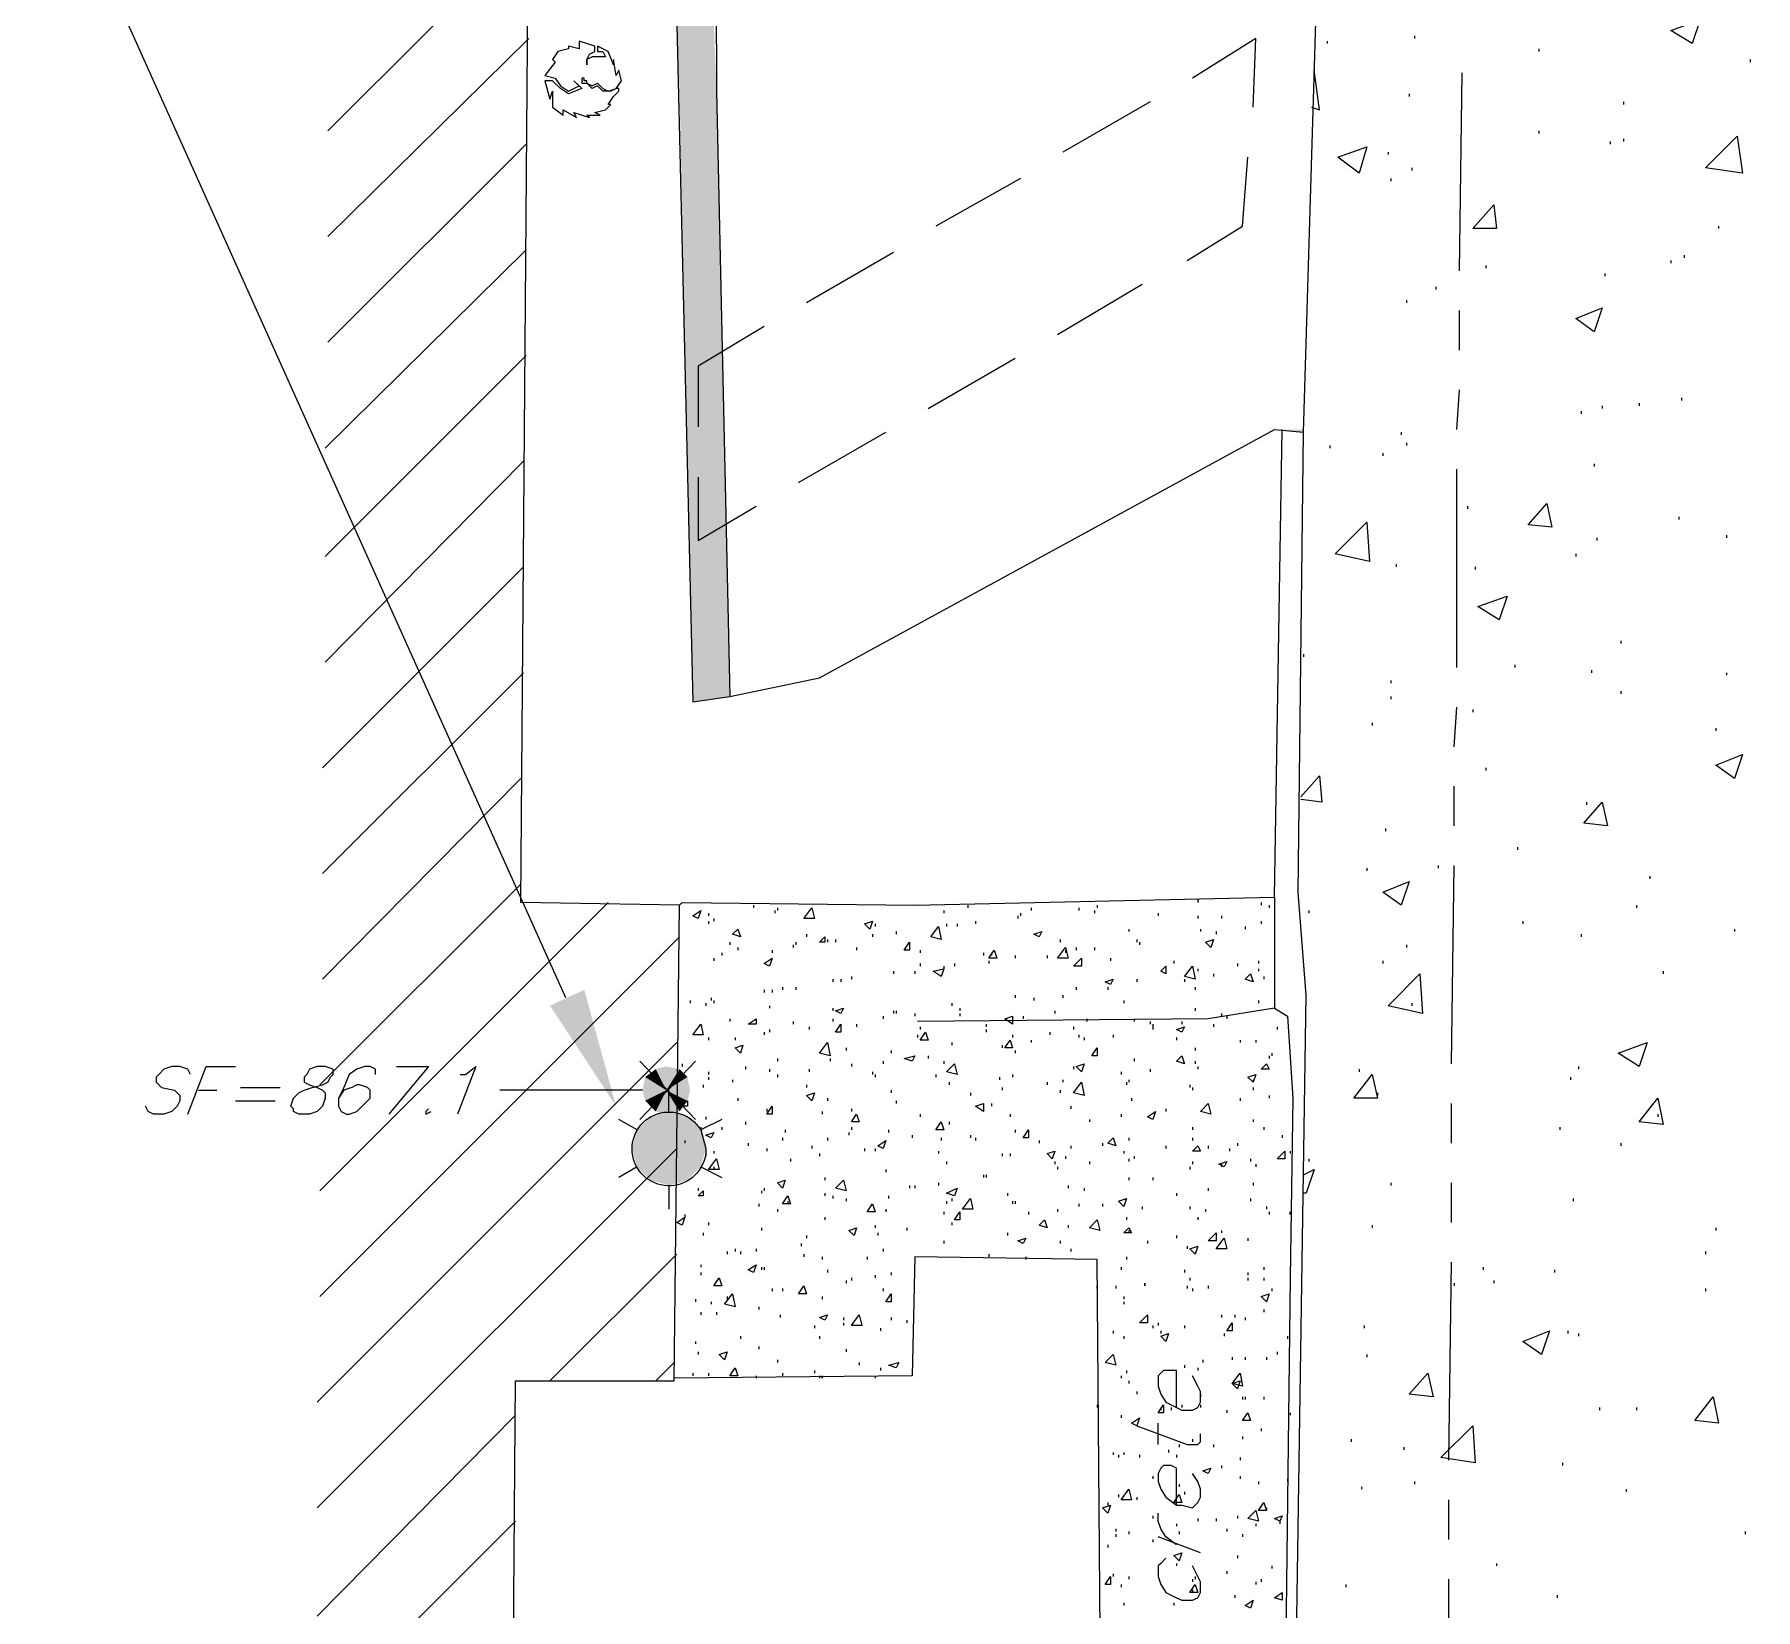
# Model space of a CAD drawing. Header units: inches. Extents: x 10 to 486, y 7 to 426.
# Drawn here: x 316.68 to 360.08, y 105.32 to 145.05 of the extents above; entities that cross this region are included whole.
import ezdxf

# ---------------------------------------------------------------- set-up
doc = ezdxf.new("R2010")
doc.units = ezdxf.units.IN
doc.header["$LTSCALE"] = 3
doc.header["$MEASUREMENT"] = 0
doc.layers.add('PDF_Geometry', color=7, linetype='Continuous', true_color=0x999999)
doc.layers.add('PDF_Solid Fills', color=7, linetype='Continuous')

msp = doc.modelspace()

# ---------------------------------------------------------------- linework, layer by layer
at = {"layer": 'PDF_Geometry', "color": 7, "lineweight": 25}
for points in [[(152.277, 43.883), (328.277, 42.017), (328.81, 111.083), (332.81, 111.083), (332.943, 123.083), (328.943, 123.15), (329.677, 217.217), (241.543, 217.95), (241.277, 191.95), (259.41, 191.683), (259.343, 170.617), (289.41, 170.55), (289.277, 158.55), (169.01, 159.55)], [(347.41, 143.217), (347.477, 144.95), (345.877, 143.95)], [(344.81, 143.35), (342.61, 142.083)], [(345.743, 139.35), (347.143, 140.217), (347.277, 141.95)], [(341.543, 141.417), (339.41, 140.217)], [(338.343, 139.55), (336.143, 138.283)], [(342.477, 137.483), (344.61, 138.75)], [(335.077, 137.683), (333.41, 136.683), (333.41, 135.15)], [(339.21, 135.617), (341.41, 136.883)], [(335.943, 133.75), (338.143, 135.017)], [(333.41, 133.883), (333.41, 132.283), (334.877, 133.15)], [(331.943, 117.683), (333.343, 119.15)], [(331.943, 119.15), (333.343, 117.683)]]:
    msp.add_lwpolyline(points, dxfattribs=at)
at = {"layer": 'PDF_Geometry', "color": 9, "lineweight": 13, "true_color": 0xbbbbbb}
for points in [[(334.81, 199.417), (335.01, 205.35), (334.277, 205.017), (333.477, 188.15), (332.943, 162.35), (332.877, 145.283), (333.277, 128.217), (334.21, 128.35)], [(324.077, 142.617), (329.143, 147.683)], [(324.077, 139.95), (329.143, 144.95)], [(324.077, 137.283), (329.077, 142.283)], [(324.01, 134.617), (329.077, 139.617)], [(324.01, 131.883), (329.077, 136.95)], [(324.01, 129.217), (329.01, 134.283)], [(323.943, 126.55), (329.01, 131.617)], [(323.943, 123.883), (329.01, 128.95)], [(323.943, 121.217), (328.943, 126.283)], [(323.877, 118.55), (328.943, 123.617)], [(323.877, 115.883), (331.143, 123.15)], [(323.877, 113.217), (332.943, 122.283)], [(323.81, 110.55), (332.877, 119.617)], [(323.81, 107.883), (332.877, 116.95)], [(329.677, 111.083), (332.877, 114.283)], [(332.343, 111.083), (332.81, 111.55)], [(323.81, 105.15), (328.81, 110.217)], [(323.743, 102.483), (328.81, 107.55)]]:
    msp.add_lwpolyline(points, dxfattribs=at)
at = {"layer": 'PDF_Geometry', "lineweight": 13}
for points in [[(348.477, 102.883), (348.743, 120.817), (348.543, 123.417), (348.677, 135.017), (349.01, 146.217), (349.21, 170.083), (349.143, 185.617), (348.943, 186.617), (348.943, 187.617), (349.21, 188.617), (349.677, 189.55), (350.343, 190.283), (351.077, 190.883), (351.877, 191.283), (352.743, 191.483), (353.677, 191.483), (361.277, 193.083), (369.143, 196.083), (370.477, 196.617), (371.81, 197.817), (377.743, 200.75)], [(334.81, 199.417), (334.41, 182.15), (333.81, 162.55), (333.877, 143.617), (334.21, 128.35), (336.477, 128.817), (347.943, 135.083), (348.677, 135.017), (349.01, 146.217), (349.21, 170.083), (349.143, 185.617)], [(351.477, 145.017), (351.477, 144.95)], [(349.277, 144.883), (349.277, 144.817)], [(354.61, 144.683), (354.61, 144.617)], [(348.877, 143.217), (349.077, 143.15), (348.943, 144.15), (348.943, 144.083)], [(359.943, 144.417), (359.943, 144.35)], [(351.343, 143.55), (351.343, 143.483)], [(356.743, 143.35), (356.743, 143.283)], [(354.61, 142.617), (354.61, 142.55)], [(356.743, 142.417), (356.743, 142.35)], [(350.81, 142.083), (350.81, 142.017)], [(356.41, 142.35), (356.41, 142.283)], [(351.41, 141.683), (351.41, 141.617)], [(350.877, 141.417), (350.877, 141.35)], [(359.143, 140.217), (359.143, 140.15)], [(352.61, 139.55), (352.61, 139.483)], [(357.943, 139.35), (357.943, 139.283)], [(358.277, 139.483), (358.277, 139.417)], [(353.277, 139.217), (353.277, 139.15)], [(356.277, 139.017), (356.277, 138.95)], [(352.01, 138.683), (352.01, 138.617)], [(351.277, 138.35), (351.277, 138.283)], [(358.21, 135.883), (358.21, 135.817)], [(355.677, 135.55), (355.677, 135.483)], [(356.21, 135.683), (356.21, 135.617)], [(357.143, 135.75), (357.143, 135.683)], [(351.143, 135.017), (351.143, 134.95)], [(349.343, 134.683), (349.343, 134.617)], [(351.277, 134.75), (351.277, 134.683)], [(350.677, 134.483), (350.677, 134.417)], [(356.01, 134.217), (356.01, 134.15)], [(352.81, 133.15), (352.81, 133.083)], [(358.143, 132.883), (358.143, 132.817)], [(359.343, 132.417), (359.343, 132.35)], [(355.543, 131.95), (355.543, 131.883)], [(356.077, 132.35), (356.077, 132.283)], [(351.01, 131.683), (351.01, 131.617)], [(353.01, 131.617), (353.01, 131.55)], [(348.677, 129.417), (348.677, 129.35)], [(356.677, 129.75), (356.677, 129.683)], [(354.01, 129.15), (354.01, 129.083)], [(355.943, 129.017), (355.943, 128.95)], [(359.343, 128.95), (359.343, 128.883)], [(350.877, 128.75), (350.877, 128.683)], [(356.677, 128.483), (356.677, 128.417)], [(350.877, 128.35), (350.877, 128.283)], [(350.41, 127.683), (350.41, 127.617)], [(352.943, 128.017), (352.943, 127.95)], [(359.077, 127.55), (359.077, 127.483)], [(348.61, 125.817), (349.077, 126.35), (349.143, 125.683), (348.61, 125.75)], [(353.277, 126.55), (353.277, 126.483)], [(355.81, 125.683), (355.81, 125.617)], [(350.743, 125.017), (350.743, 124.95)], [(354.077, 124.55), (354.077, 124.483)], [(350.277, 124.017), (350.277, 123.95)], [(352.077, 124.083), (352.077, 124.017)], [(357.41, 123.817), (357.41, 123.75)], [(332.943, 123.083), (333.01, 123.15), (338.877, 123.083), (347.943, 123.283), (347.943, 120.483), (348.277, 120.283), (348.41, 118.217), (348.343, 113.683), (348.21, 102.483), (348.41, 102.483)], [(333.677, 122.883), (333.677, 122.817)], [(334.81, 123.083), (334.81, 123.017)], [(335.343, 122.95), (335.343, 122.883)], [(335.41, 123.017), (335.41, 122.95)], [(339.61, 122.95), (339.61, 122.883)], [(340.21, 123.083), (340.21, 123.017)], [(341.543, 122.883), (341.543, 122.817)], [(341.81, 123.017), (341.81, 122.95)], [(343.01, 123.017), (343.01, 122.95)], [(343.41, 122.95), (343.41, 122.883)], [(343.477, 123.083), (343.477, 123.017)], [(345.01, 122.883), (345.01, 122.817)], [(346.01, 123.217), (346.01, 123.15)], [(347.61, 123.15), (347.61, 123.083)], [(347.81, 123.083), (347.81, 123.017)], [(348.81, 122.95), (348.81, 122.883)], [(357.077, 123.083), (357.077, 123.017)], [(333.677, 122.683), (333.677, 122.617)], [(333.81, 122.75), (333.81, 122.683)], [(337.877, 122.617), (337.877, 122.55)], [(338.41, 122.417), (338.41, 122.35)], [(339.677, 122.617), (339.677, 122.55)], [(339.943, 122.617), (339.943, 122.55)], [(340.41, 122.683), (340.41, 122.617)], [(341.477, 122.817), (341.477, 122.75)], [(344.277, 122.483), (344.277, 122.417)], [(346.01, 122.817), (346.01, 122.75)], [(346.077, 122.483), (346.077, 122.417)], [(346.477, 122.417), (346.477, 122.35)], [(346.61, 122.817), (346.61, 122.75)], [(347.21, 122.55), (347.21, 122.483)], [(347.61, 122.683), (347.61, 122.617)], [(354.21, 122.683), (354.21, 122.617)], [(359.543, 122.483), (359.543, 122.417)], [(334.21, 122.15), (334.21, 122.083)], [(334.41, 122.017), (334.41, 121.95)], [(335.81, 122.083), (335.81, 122.017)], [(335.877, 122.15), (335.877, 122.083)], [(336.143, 122.35), (336.143, 122.283)], [(336.677, 122.217), (336.677, 122.15)], [(336.877, 122.217), (336.877, 122.15)], [(337.41, 122.017), (337.41, 121.95)], [(337.81, 122.35), (337.81, 122.283)], [(342.543, 122.217), (342.543, 122.15)], [(342.943, 122.017), (342.943, 121.95)], [(343.41, 122.017), (343.41, 121.95)], [(344.477, 122.217), (344.477, 122.15)], [(344.543, 122.15), (344.543, 122.083)], [(351.277, 122.083), (351.277, 122.017)], [(355.677, 122.35), (355.677, 122.283)], [(333.81, 121.75), (333.81, 121.683)], [(334.01, 121.883), (334.01, 121.817)], [(335.277, 121.95), (335.277, 121.883)], [(339.01, 121.95), (339.01, 121.883)], [(339.01, 121.617), (339.01, 121.55)], [(339.61, 121.55), (339.61, 121.483)], [(339.877, 121.617), (339.877, 121.55)], [(340.61, 121.883), (340.61, 121.817)], [(340.743, 121.683), (340.743, 121.617)], [(340.81, 121.883), (340.81, 121.817)], [(341.41, 121.817), (341.41, 121.75)], [(342.21, 121.817), (342.21, 121.75)], [(342.677, 121.95), (342.677, 121.883)], [(343.81, 121.75), (343.81, 121.683)], [(345.41, 121.683), (345.41, 121.617)], [(347.01, 121.617), (347.01, 121.55)], [(347.543, 121.683), (347.543, 121.617)], [(350.677, 121.683), (350.677, 121.617)], [(336.81, 121.217), (336.81, 121.15)], [(337.01, 121.217), (337.01, 121.15)], [(337.277, 121.283), (337.277, 121.217)], [(338.343, 121.417), (338.343, 121.35)], [(338.877, 121.417), (338.877, 121.35)], [(344.477, 121.217), (344.477, 121.15)], [(345.677, 121.217), (345.677, 121.15)], [(346.01, 121.483), (346.01, 121.417)], [(346.41, 121.35), (346.41, 121.283)], [(347.543, 121.483), (347.543, 121.417)], [(347.677, 121.283), (347.677, 121.217)], [(357.743, 121.417), (357.743, 121.35)], [(333.21, 120.683), (333.21, 120.617)], [(333.743, 120.75), (333.743, 120.683)], [(333.81, 120.683), (333.81, 120.617)], [(335.077, 120.95), (335.077, 120.883)], [(335.277, 120.95), (335.277, 120.883)], [(335.543, 121.017), (335.543, 120.95)], [(335.877, 121.017), (335.877, 120.95)], [(341.41, 120.817), (341.41, 120.75)], [(341.877, 120.75), (341.877, 120.683)], [(342.61, 120.817), (342.61, 120.75)], [(342.943, 121.017), (342.943, 120.95)], [(343.743, 121.017), (343.743, 120.95)], [(344.143, 120.683), (344.143, 120.617)], [(345.943, 121.017), (345.943, 120.95)], [(347.543, 120.683), (347.543, 120.617)], [(333.61, 120.617), (333.61, 120.55)], [(335.21, 120.55), (335.21, 120.483)], [(336.81, 120.483), (336.81, 120.417)], [(338.077, 120.283), (338.077, 120.217)], [(338.343, 120.417), (338.343, 120.35)], [(338.41, 120.417), (338.41, 120.35)], [(338.877, 120.35), (338.877, 120.283)], [(347.943, 120.483), (346.277, 120.217), (338.943, 120.15)], [(339.81, 120.617), (339.81, 120.55)], [(340.01, 120.483), (340.01, 120.417)], [(340.01, 120.35), (340.01, 120.283)], [(341.61, 120.283), (341.61, 120.217)], [(342.41, 120.417), (342.41, 120.35)], [(345.943, 120.483), (345.943, 120.417)], [(346.61, 120.35), (346.61, 120.283)], [(346.743, 120.283), (346.743, 120.217)], [(351.41, 120.617), (351.41, 120.55)], [(334.21, 120.217), (334.21, 120.15)], [(335.077, 119.883), (335.077, 119.817)], [(335.21, 119.95), (335.21, 119.883)], [(335.81, 120.15), (335.81, 120.083)], [(336.21, 120.017), (336.21, 119.95)], [(336.81, 120.217), (336.81, 120.15)], [(337.41, 120.083), (337.41, 120.017)], [(338.943, 119.817), (338.943, 119.75)], [(339.01, 120.017), (339.01, 119.95)], [(340.677, 120.083), (340.677, 120.017)], [(340.677, 119.95), (340.677, 119.883)], [(341.343, 119.817), (341.343, 119.75)], [(342.277, 119.883), (342.277, 119.817)], [(342.877, 120.017), (342.877, 119.95)], [(343.01, 119.817), (343.01, 119.75)], [(343.21, 120.217), (343.21, 120.15)], [(343.877, 119.817), (343.877, 119.75)], [(344.41, 120.217), (344.41, 120.15)], [(344.81, 120.15), (344.81, 120.083)], [(344.877, 120.083), (344.877, 120.017), (344.877, 119.95)], [(345.61, 120.15), (345.61, 120.083)], [(346.41, 120.083), (346.41, 120.017)], [(348.01, 120.017), (348.01, 119.95)], [(333.677, 119.75), (333.677, 119.683)], [(334.343, 119.75), (334.343, 119.683)], [(337.143, 119.483), (337.143, 119.417)], [(338.277, 119.417), (338.277, 119.35)], [(339.81, 119.617), (339.81, 119.55)], [(341.077, 119.55), (341.077, 119.483)], [(341.41, 119.417), (341.41, 119.35)], [(341.81, 119.683), (341.81, 119.617)], [(343.143, 119.75), (343.143, 119.683)], [(345.477, 119.75), (345.477, 119.683)], [(345.943, 119.483), (345.943, 119.417)], [(347.077, 119.683), (347.077, 119.617)], [(347.477, 119.683), (347.477, 119.617)], [(333.01, 119.083), (333.01, 119.017)], [(334.61, 119.017), (334.61, 118.95)], [(335.21, 118.95), (335.21, 118.883)], [(335.41, 119.217), (335.41, 119.15)], [(336.21, 118.95), (336.21, 118.883)], [(336.743, 119.217), (336.743, 119.15)], [(337.277, 119.083), (337.277, 119.017)], [(338.077, 119.15), (338.077, 119.083)], [(339.21, 119.283), (339.21, 119.217)], [(339.61, 119.15), (339.61, 119.083)], [(342.877, 119.017), (342.877, 118.95)], [(344.41, 119.217), (344.41, 119.15)], [(344.81, 118.95), (344.81, 118.883)], [(345.943, 119.15), (345.943, 119.083)], [(346.01, 119.017), (346.01, 118.95)], [(347.81, 119.283), (347.81, 119.217)], [(347.877, 119.35), (347.877, 119.283)], [(350.077, 118.95), (350.077, 118.883)], [(355.61, 119.017), (355.61, 118.95)], [(333.543, 118.55), (333.543, 118.483)], [(333.677, 118.883), (333.677, 118.817)], [(333.677, 118.75), (333.677, 118.683)], [(334.277, 118.683), (334.277, 118.617)], [(335.41, 118.817), (335.41, 118.75)], [(336.143, 118.55), (336.143, 118.483)], [(337.81, 118.883), (337.81, 118.817)], [(337.877, 118.817), (337.877, 118.75)], [(339.41, 118.817), (339.41, 118.75)], [(339.743, 118.617), (339.743, 118.55)], [(341.01, 118.75), (341.01, 118.683)], [(341.077, 118.483), (341.077, 118.417)], [(341.343, 118.817), (341.343, 118.75)], [(342.21, 118.617), (342.21, 118.55)], [(342.61, 118.683), (342.61, 118.617)], [(344.077, 118.883), (344.077, 118.817)], [(344.21, 118.617), (344.21, 118.55)], [(344.277, 118.683), (344.277, 118.617)], [(345.81, 118.55), (345.81, 118.483)], [(345.877, 118.483), (345.877, 118.417)], [(347.41, 118.683), (347.41, 118.617)], [(347.41, 118.483), (347.41, 118.417)], [(355.41, 118.75), (355.41, 118.683)], [(334.41, 118.217), (334.41, 118.15)], [(336.677, 118.217), (336.677, 118.15)], [(338.277, 118.417), (338.277, 118.35)], [(338.41, 118.15), (338.41, 118.083)], [(340.277, 118.35), (340.277, 118.283)], [(340.81, 118.083), (340.81, 118.017)], [(342.543, 118.417), (342.543, 118.35)], [(344.343, 118.217), (344.343, 118.15)], [(347.077, 118.217), (347.077, 118.15)], [(347.81, 118.283), (347.81, 118.217)], [(350.543, 118.35), (350.543, 118.283)], [(333.61, 117.75), (333.61, 117.683)], [(334.61, 117.617), (334.61, 117.55)], [(335.143, 117.95), (335.143, 117.883)], [(336.543, 117.883), (336.543, 117.817)], [(337.277, 117.95), (337.277, 117.883)], [(339.01, 117.817), (339.01, 117.75)], [(339.743, 117.617), (339.743, 117.55)], [(341.277, 117.817), (341.277, 117.75)], [(342.81, 118.017), (342.81, 117.95)], [(343.277, 117.683), (343.277, 117.617)], [(344.077, 117.817), (344.077, 117.75)], [(345.21, 117.95), (345.21, 117.883)], [(347.41, 117.683), (347.41, 117.617)], [(357.61, 117.817), (357.61, 117.75)], [(333.477, 117.483), (333.477, 117.417)], [(334.01, 117.483), (334.01, 117.417)], [(335.543, 117.217), (335.543, 117.15)], [(335.61, 117.417), (335.61, 117.35)], [(336.677, 117.217), (336.677, 117.15)], [(337.21, 117.35), (337.21, 117.283)], [(337.277, 117.483), (337.277, 117.417)], [(338.21, 117.417), (338.21, 117.35)], [(338.81, 117.283), (338.81, 117.217)], [(339.543, 117.217), (339.543, 117.15)], [(340.277, 117.283), (340.277, 117.217)], [(340.41, 117.217), (340.41, 117.15)], [(341.41, 117.417), (341.41, 117.35)], [(344.277, 117.217), (344.277, 117.15)], [(345.877, 117.483), (345.877, 117.417)], [(345.877, 117.217), (345.877, 117.15)], [(347.677, 117.483), (347.677, 117.417)], [(348.143, 117.283), (348.143, 117.217)], [(355.143, 117.483), (355.143, 117.417)], [(333.077, 117.15), (333.077, 117.083)], [(333.61, 116.817), (333.61, 116.75)], [(333.81, 116.883), (333.81, 116.817)], [(334.677, 117.083), (334.677, 117.017)], [(335.143, 116.95), (335.143, 116.883)], [(336.277, 117.017), (336.277, 116.95)], [(336.477, 116.817), (336.477, 116.75)], [(337.61, 116.95), (337.61, 116.883)], [(337.877, 116.95), (337.877, 116.883)], [(339.477, 116.883), (339.477, 116.817)], [(341.077, 116.817), (341.077, 116.75)], [(341.277, 116.817), (341.277, 116.75)], [(342.01, 117.15), (342.01, 117.083)], [(342.677, 116.75), (342.677, 116.683)], [(342.81, 117.017), (342.81, 116.95)], [(343.61, 117.083), (343.61, 117.017)], [(344.143, 116.883), (344.143, 116.817)], [(344.41, 116.75), (344.41, 116.683)], [(345.21, 117.017), (345.21, 116.95)], [(346.277, 117.017), (346.277, 116.95)], [(346.81, 116.95), (346.81, 116.883)], [(347.01, 117.083), (347.01, 117.017)], [(348.343, 116.883), (348.343, 116.817)], [(356.677, 117.083), (356.677, 117.017)], [(333.81, 116.483), (333.81, 116.417)], [(335.743, 116.683), (335.743, 116.617)], [(338.143, 116.417), (338.143, 116.35)], [(339.677, 116.617), (339.677, 116.55)], [(342.41, 116.617), (342.41, 116.55)], [(342.477, 116.483), (342.477, 116.417)], [(343.277, 116.617), (343.277, 116.55)], [(344.277, 116.683), (344.277, 116.617)], [(345.81, 116.483), (345.81, 116.417)], [(345.877, 116.617), (345.877, 116.55)], [(346.61, 116.55), (346.61, 116.483)], [(347.343, 116.683), (347.343, 116.617)], [(347.477, 116.55), (347.477, 116.483)], [(348.677, 116.283), (348.943, 116.417), (348.743, 115.817), (348.677, 115.817)], [(348.81, 116.683), (348.81, 116.617)], [(333.41, 115.95), (333.41, 115.883)], [(335.01, 115.883), (335.01, 115.817)], [(335.077, 115.95), (335.077, 115.883)], [(336.61, 116.217), (336.61, 116.15)], [(338.743, 116.017), (338.743, 115.95)], [(338.877, 116.017), (338.877, 115.95)], [(339.477, 116.083), (339.477, 116.017)], [(340.61, 116.283), (340.61, 116.217)], [(340.677, 116.283), (340.677, 116.217)], [(342.743, 116.017), (342.743, 115.95)], [(343.143, 115.95), (343.143, 115.883)], [(344.277, 116.217), (344.277, 116.15)], [(344.877, 116.217), (344.877, 116.15)], [(346.277, 115.95), (346.277, 115.883)], [(347.41, 116.083), (347.41, 116.017)], [(350.877, 116.083), (350.877, 116.017)], [(333.543, 115.817), (333.543, 115.75)], [(334.943, 115.55), (334.943, 115.483)], [(335.677, 115.617), (335.677, 115.55)], [(336.61, 115.817), (336.61, 115.75)], [(336.81, 115.75), (336.81, 115.683)], [(337.143, 115.683), (337.143, 115.617)], [(338.21, 115.75), (338.21, 115.683)], [(339.677, 115.617), (339.677, 115.55)], [(339.81, 115.683), (339.81, 115.617)], [(341.21, 115.817), (341.21, 115.75)], [(341.343, 115.617), (341.343, 115.55)], [(341.41, 115.617), (341.41, 115.55)], [(343.01, 115.55), (343.01, 115.483)], [(343.61, 115.55), (343.61, 115.483)], [(344.61, 115.483), (344.61, 115.417)], [(345.477, 115.817), (345.477, 115.75)], [(345.81, 115.483), (345.81, 115.417)], [(347.343, 115.683), (347.343, 115.617)], [(347.743, 115.483), (347.743, 115.417)], [(355.477, 115.683), (355.477, 115.617)], [(333.077, 115.283), (333.077, 115.217)], [(333.677, 115.083), (333.677, 115.017)], [(335.41, 115.417), (335.41, 115.35)], [(336.61, 115.217), (336.61, 115.15)], [(337.877, 115.017), (337.877, 114.95)], [(338.143, 115.417), (338.143, 115.35)], [(339.61, 115.35), (339.61, 115.283)], [(339.81, 115.083), (339.81, 115.017)], [(341.743, 115.35), (341.743, 115.283)], [(342.477, 115.417), (342.477, 115.35)], [(342.743, 115.017), (342.743, 114.95)], [(344.21, 115.217), (344.21, 115.15)], [(346.01, 115.217), (346.01, 115.15)], [(346.21, 115.417), (346.21, 115.35)], [(347.81, 115.35), (347.81, 115.283)], [(350.41, 115.017), (350.41, 114.95)], [(333.543, 114.817), (333.543, 114.75)], [(335.01, 114.95), (335.01, 114.883)], [(336.143, 114.75), (336.143, 114.683)], [(337.943, 114.817), (337.943, 114.75)], [(338.677, 114.95), (338.677, 114.883)], [(339.61, 114.617), (339.61, 114.55)], [(341.21, 114.817), (341.21, 114.75)], [(342.543, 114.617), (342.543, 114.55)], [(344.277, 114.883), (344.277, 114.817)], [(344.743, 114.617), (344.743, 114.55)], [(345.477, 114.75), (345.477, 114.683)], [(346.61, 114.883), (346.61, 114.817)], [(347.277, 114.683), (347.277, 114.617)], [(359.077, 114.95), (359.077, 114.883)], [(348.077, 95.817), (343.61, 97.417), (343.477, 114.15), (338.877, 114.217), (338.81, 111.217), (332.81, 111.15)], [(334.143, 114.35), (334.143, 114.283)], [(334.343, 114.417), (334.343, 114.35)], [(334.477, 114.35), (334.477, 114.283)], [(334.877, 114.417), (334.877, 114.35)], [(336.01, 114.55), (336.01, 114.483)], [(336.077, 114.283), (336.077, 114.217)], [(336.543, 114.217), (336.543, 114.15)], [(337.677, 114.217), (337.677, 114.15)], [(338.077, 114.417), (338.077, 114.35)], [(340.743, 114.283), (340.743, 114.217)], [(341.677, 114.217), (341.677, 114.15)], [(342.81, 114.417), (342.81, 114.35)], [(344.21, 114.217), (344.21, 114.15)], [(345.743, 114.483), (345.743, 114.417)], [(358.81, 114.35), (358.81, 114.283)], [(333.477, 114.017), (333.477, 113.95)], [(333.477, 113.817), (333.477, 113.75)], [(335.01, 113.95), (335.01, 113.883)], [(335.077, 113.95), (335.077, 113.883)], [(336.677, 113.883), (336.677, 113.817)], [(337.877, 113.75), (337.877, 113.683)], [(338.277, 113.817), (338.277, 113.75)], [(344.077, 113.95), (344.077, 113.883)], [(345.677, 113.883), (345.677, 113.817)], [(347.277, 113.817), (347.277, 113.75)], [(347.677, 113.95), (347.677, 113.883)], [(353.21, 113.95), (353.21, 113.883)], [(355.01, 113.883), (355.01, 113.817)], [(335.277, 113.417), (335.277, 113.35)], [(335.543, 113.417), (335.543, 113.35)], [(337.143, 113.617), (337.143, 113.55)], [(337.277, 113.683), (337.277, 113.617)], [(338.077, 113.417), (338.077, 113.35)], [(343.943, 113.483), (343.943, 113.417)], [(345.743, 113.483), (345.743, 113.417)], [(345.81, 113.683), (345.81, 113.617)], [(345.877, 113.417), (345.877, 113.35)], [(346.277, 113.483), (346.277, 113.417)], [(347.277, 113.683), (347.277, 113.617)], [(347.677, 113.683), (347.677, 113.617)], [(347.877, 113.417), (347.877, 113.35)], [(352.477, 113.55), (352.477, 113.483)], [(353.477, 113.617), (353.477, 113.55)], [(358.81, 113.417), (358.81, 113.35)], [(333.343, 113.15), (333.343, 113.083)], [(333.743, 113.083), (333.743, 113.017)], [(334.143, 113.217), (334.143, 113.15)], [(334.943, 112.95), (334.943, 112.883)], [(336.543, 113.217), (336.543, 113.15)], [(344.143, 113.217), (344.143, 113.15)], [(344.143, 113.083), (344.143, 113.017)], [(347.677, 112.883), (347.677, 112.817)], [(333.477, 112.817), (333.477, 112.75)], [(333.877, 112.817), (333.877, 112.75)], [(335.477, 112.75), (335.477, 112.683)], [(336.343, 112.483), (336.343, 112.417)], [(337.077, 112.683), (337.077, 112.617)], [(337.077, 112.55), (337.077, 112.483)], [(338.01, 112.417), (338.01, 112.35)], [(338.277, 112.683), (338.277, 112.617)], [(338.677, 112.617), (338.677, 112.55)], [(344.877, 112.483), (344.877, 112.417)], [(345.01, 112.55), (345.01, 112.483)], [(345.677, 112.483), (345.677, 112.417)], [(346.61, 112.75), (346.61, 112.683)], [(346.943, 112.75), (346.943, 112.683)], [(347.21, 112.683), (347.21, 112.617)], [(350.21, 112.483), (350.21, 112.417)], [(333.343, 112.083), (333.343, 112.017)], [(334.477, 112.217), (334.477, 112.15)], [(336.477, 112.217), (336.477, 112.15)], [(343.877, 112.35), (343.877, 112.283)], [(344.143, 112.217), (344.143, 112.15)], [(345.077, 112.35), (345.077, 112.283)], [(346.677, 112.283), (346.677, 112.217)], [(348.277, 112.217), (348.277, 112.15)], [(355.343, 112.35), (355.343, 112.283)], [(355.61, 112.283), (355.61, 112.217)], [(333.41, 111.817), (333.41, 111.75)], [(334.943, 111.95), (334.943, 111.883)], [(335.41, 111.617), (335.41, 111.55)], [(337.143, 111.883), (337.143, 111.817)], [(337.477, 111.55), (337.477, 111.483)], [(346.143, 111.617), (346.143, 111.55)], [(346.877, 111.683), (346.877, 111.617)], [(347.21, 111.683), (347.21, 111.617)], [(347.743, 111.683), (347.743, 111.617)], [(348.01, 111.817), (348.01, 111.75)], [(350.277, 111.75), (350.277, 111.683)], [(333.277, 111.283), (333.277, 111.217)], [(333.677, 111.283), (333.677, 111.217)], [(334.877, 111.217), (334.877, 111.15)], [(335.543, 111.283), (335.543, 111.217)], [(336.343, 111.35), (336.343, 111.283)], [(336.477, 111.217), (336.477, 111.15)], [(337.877, 111.217), (337.877, 111.15)], [(338.01, 111.417), (338.01, 111.35)], [(344.077, 111.217), (344.077, 111.15)], [(344.21, 111.35), (344.21, 111.283)], [(345.677, 111.483), (345.677, 111.417)], [(346.01, 111.417), (346.01, 111.35)], [(344.277, 111.083), (344.277, 111.017)], [(344.477, 110.817), (344.477, 110.75)], [(346.077, 110.75), (346.077, 110.683)], [(347.143, 110.683), (347.143, 110.617)], [(347.21, 110.683), (347.21, 110.617)], [(347.677, 110.683), (347.677, 110.617)], [(343.477, 110.483), (343.477, 110.417)], [(345.077, 110.417), (345.077, 110.35)], [(345.343, 110.417), (345.343, 110.35)], [(345.61, 110.483), (345.61, 110.417)], [(346.077, 110.483), (346.077, 110.417)], [(346.743, 110.35), (346.743, 110.283)], [(348.343, 110.283), (348.343, 110.217)], [(356.143, 110.417), (356.143, 110.35)], [(357.077, 110.417), (357.077, 110.35)], [(344.077, 110.217), (344.077, 110.15)], [(347.61, 109.883), (347.61, 109.817)], [(352.343, 109.95), (352.343, 109.883)], [(345.543, 109.483), (345.543, 109.417)], [(345.877, 109.617), (345.877, 109.55)], [(346.41, 109.483), (346.41, 109.417)], [(347.143, 109.683), (347.143, 109.617)], [(349.877, 109.617), (349.877, 109.55)], [(351.21, 109.417), (351.21, 109.35)], [(343.877, 109.283), (343.877, 109.217)], [(344.01, 109.217), (344.01, 109.15)], [(344.143, 109.283), (344.143, 109.217)], [(344.543, 109.217), (344.543, 109.15)], [(345.277, 109.35), (345.277, 109.283)], [(345.477, 109.217), (345.477, 109.15)], [(346.61, 108.95), (346.61, 108.883)], [(347.077, 109.15), (347.077, 109.083)], [(355.21, 109.017), (355.21, 108.95)], [(344.877, 108.683), (344.877, 108.617)], [(347.077, 108.683), (347.077, 108.617)], [(347.543, 108.55), (347.543, 108.483)], [(348.277, 108.617), (348.277, 108.55)], [(351.477, 108.55), (351.477, 108.483)], [(344.01, 108.217), (344.01, 108.15)], [(344.477, 108.15), (344.477, 108.083)], [(345.543, 108.483), (345.543, 108.417)], [(345.677, 108.283), (345.677, 108.217)], [(350.143, 108.417), (350.143, 108.35)], [(356.81, 108.35), (356.81, 108.283)], [(343.743, 108.017), (343.743, 107.95)], [(344.877, 107.683), (344.877, 107.617)], [(347.01, 107.683), (347.01, 107.617)], [(347.743, 107.883), (347.743, 107.817)], [(343.943, 107.35), (343.943, 107.283)], [(343.943, 107.217), (343.943, 107.15)], [(344.277, 107.283), (344.277, 107.217)], [(345.477, 107.483), (345.477, 107.417)], [(345.543, 107.283), (345.543, 107.217)], [(346.01, 107.617), (346.01, 107.55)], [(346.477, 107.617), (346.477, 107.55)], [(346.743, 107.35), (346.743, 107.283)], [(347.143, 107.217), (347.143, 107.15)], [(347.477, 107.483), (347.477, 107.417)], [(348.077, 107.55), (348.077, 107.483)], [(359.81, 107.283), (359.81, 107.217)], [(343.743, 106.95), (343.743, 106.883)], [(344.877, 107.083), (344.877, 107.017)], [(345.477, 106.483), (345.477, 106.417)], [(347.01, 106.683), (347.01, 106.617)], [(347.877, 106.417), (347.877, 106.35)], [(353.543, 106.483), (353.543, 106.417)], [(343.877, 106.217), (343.877, 106.15)], [(344.077, 105.95), (344.077, 105.883)], [(344.277, 106.15), (344.277, 106.083)], [(345.877, 106.083), (345.877, 106.017)], [(345.943, 106.15), (345.943, 106.083)], [(346.743, 106.283), (346.743, 106.217)], [(347.477, 106.017), (347.477, 105.95)], [(347.61, 106.083), (347.61, 106.017)], [(349.743, 105.95), (349.743, 105.883)], [(344.143, 105.483), (344.143, 105.417)], [(345.41, 105.483), (345.41, 105.417)], [(345.877, 105.817), (345.877, 105.75)], [(346.943, 105.683), (346.943, 105.617)], [(355.077, 105.683), (355.077, 105.617)]]:
    msp.add_lwpolyline(points, dxfattribs=at)
at = {"layer": 'PDF_Geometry', "color": 7, "lineweight": 13}
for points in [[(330.077, 120.75), (318.543, 146.417), (316.743, 146.417)], [(332.677, 117.883), (332.677, 118.417)], [(331.877, 117.417), (331.41, 117.683)], [(331.877, 116.483), (331.41, 116.217)], [(333.477, 116.483), (334.01, 116.217)], [(332.677, 116.017), (332.677, 115.417)]]:
    msp.add_lwpolyline(points, dxfattribs=at)
at = {"layer": 'PDF_Geometry', "lineweight": 13}
for points in [[(358.677, 145.417), (358.477, 144.817), (357.943, 145.15)], [(330.943, 143.017), (330.81, 143.083), (331.077, 143.15), (331.143, 143.217), (331.21, 143.283), (331.143, 143.283), (331.277, 143.483), (331.41, 143.617), (331.41, 143.683), (331.343, 143.683), (331.21, 143.617), (331.01, 143.617), (330.877, 143.75), (330.743, 143.683), (330.61, 143.817), (330.743, 143.75), (330.877, 143.817), (331.01, 143.683), (331.143, 143.617), (331.343, 143.683), (331.477, 143.883), (331.41, 144.15), (331.343, 144.017), (331.277, 144.417), (331.277, 144.283), (331.143, 144.617), (330.877, 144.75), (330.877, 144.617), (331.01, 144.617), (331.077, 144.483), (330.743, 144.483), (330.61, 144.417), (330.61, 144.283), (330.61, 144.417), (330.677, 144.55), (330.81, 144.617), (330.81, 144.75), (330.41, 144.883), (330.41, 144.683), (330.143, 144.75), (330.143, 144.683), (329.877, 144.617), (329.743, 144.417), (329.81, 144.35), (329.543, 144.017), (329.81, 143.95), (329.943, 143.75), (330.143, 143.617), (330.41, 143.75), (330.277, 143.883), (330.477, 143.683), (330.143, 143.55), (329.943, 143.683), (329.743, 143.883), (329.543, 143.883), (329.677, 143.417), (329.743, 143.617), (329.743, 143.217), (330.01, 143.017), (330.01, 143.15), (330.343, 142.95), (330.277, 143.083), (330.677, 142.95), (330.61, 143.017)], [(330.61, 143.883), (330.543, 143.883), (330.543, 143.95), (330.477, 143.95), (330.477, 143.817), (330.61, 143.817)], [(359.743, 141.55), (358.81, 141.683), (359.61, 142.483)], [(350.277, 142.217), (350.077, 141.55), (349.543, 141.95)], [(353.477, 140.75), (353.543, 140.15), (352.943, 140.15)], [(356.21, 138.15), (356.01, 137.55), (355.543, 137.883)], [(354.81, 133.217), (354.943, 132.617), (354.343, 132.683)], [(350.343, 131.75), (349.477, 131.95), (350.277, 132.75)], [(353.81, 130.883), (353.61, 130.283), (353.077, 130.617)], [(359.743, 126.883), (359.543, 126.283), (359.077, 126.617)], [(356.21, 125.683), (356.343, 125.083), (355.743, 125.15)], [(351.343, 123.683), (351.143, 123.083), (350.677, 123.417)], [(333.477, 122.95), (333.41, 122.75), (333.277, 122.817)], [(336.343, 122.75), (336.077, 122.75), (336.277, 123.017)], [(334.41, 122.483), (334.477, 122.283), (334.277, 122.35)], [(337.81, 122.683), (337.743, 122.483), (337.61, 122.617)], [(339.543, 122.217), (339.277, 122.283), (339.477, 122.55)], [(342.077, 122.417), (342.01, 122.283), (341.877, 122.35)], [(336.61, 122.283), (336.61, 122.15), (336.477, 122.15)], [(338.743, 122.15), (338.743, 121.95), (338.61, 121.95)], [(342.743, 121.75), (342.477, 121.75), (342.677, 122.017)], [(346.41, 122.217), (346.343, 122.017), (346.21, 122.15)], [(335.277, 121.75), (335.21, 121.55), (335.077, 121.617)], [(340.877, 121.95), (340.943, 121.75), (340.743, 121.75)], [(343.077, 121.75), (343.077, 121.55), (342.877, 121.55)], [(345.21, 121.55), (345.21, 121.35), (345.077, 121.417)], [(345.943, 121.217), (345.677, 121.283), (345.877, 121.55)], [(339.61, 121.483), (339.543, 121.283), (339.343, 121.417)], [(343.877, 121.217), (343.81, 121.083), (343.677, 121.15)], [(347.343, 121.35), (347.41, 121.15), (347.21, 121.217)], [(351.677, 120.35), (350.81, 120.55), (351.61, 121.35)], [(337.077, 120.483), (337.01, 120.35), (336.877, 120.417)], [(341.343, 120.283), (341.343, 120.083), (341.143, 120.217)], [(333.543, 119.817), (333.277, 119.817), (333.477, 120.083)], [(334.877, 120.217), (334.877, 120.083), (334.677, 120.083)], [(337.01, 120.083), (337.01, 119.883), (336.877, 119.883)], [(339.143, 119.883), (339.21, 119.683), (339.01, 119.683)], [(345.677, 120.017), (345.61, 119.883), (345.477, 119.95)], [(334.543, 119.55), (334.477, 119.35), (334.343, 119.483)], [(336.743, 119.283), (336.477, 119.35), (336.677, 119.617)], [(341.277, 119.683), (341.343, 119.483), (341.143, 119.483)], [(343.477, 119.483), (343.477, 119.283), (343.343, 119.283)], [(357.343, 119.617), (357.143, 119.017), (356.61, 119.35)], [(338.877, 119.283), (338.81, 119.15), (338.61, 119.217)], [(339.943, 118.817), (339.677, 118.883), (339.877, 119.083)], [(343.143, 119.083), (343.077, 118.883), (342.943, 119.017)], [(345.61, 119.283), (345.677, 119.083), (345.477, 119.15)], [(347.743, 119.083), (347.81, 118.95), (347.61, 118.95)], [(343.143, 118.283), (342.877, 118.35), (343.077, 118.617)], [(347.477, 118.817), (347.41, 118.617), (347.277, 118.75)], [(350.41, 118.817), (350.543, 118.217), (349.943, 118.217)], [(333.143, 118.15), (333.143, 118.017), (332.943, 118.017)], [(336.343, 118.35), (336.277, 118.15), (336.143, 118.283)], [(340.61, 118.083), (340.61, 117.883), (340.41, 118.017)], [(346.343, 117.817), (346.077, 117.883), (346.277, 118.083)], [(357.61, 118.217), (357.743, 117.55), (357.143, 117.617)], [(335.277, 118.017), (335.277, 117.817), (335.143, 117.817)], [(337.41, 117.817), (337.477, 117.617), (337.277, 117.617)], [(339.543, 117.617), (339.61, 117.417), (339.41, 117.417)], [(344.943, 117.883), (344.877, 117.683), (344.743, 117.75)], [(333.81, 117.35), (333.743, 117.217), (333.61, 117.283)], [(341.743, 117.417), (341.743, 117.217), (341.61, 117.217)], [(343.877, 117.217), (343.943, 117.017), (343.743, 117.083)], [(338.143, 117.15), (338.077, 116.95), (337.943, 117.017)], [(342.41, 116.883), (342.343, 116.683), (342.21, 116.817)], [(346.01, 117.017), (346.077, 116.883), (345.877, 116.883)], [(348.21, 116.883), (348.21, 116.683), (348.01, 116.683)], [(333.943, 116.417), (333.677, 116.417), (333.877, 116.683)], [(346.743, 116.617), (346.677, 116.483), (346.543, 116.55)], [(333.543, 115.883), (333.543, 115.75), (333.41, 115.75)], [(335.61, 116.15), (335.543, 115.95), (335.41, 116.083)], [(337.143, 115.883), (336.877, 115.95), (337.077, 116.15)], [(339.943, 115.95), (339.877, 115.75), (339.677, 115.817)], [(335.677, 115.75), (335.743, 115.55), (335.543, 115.55)], [(337.81, 115.55), (337.877, 115.35), (337.677, 115.35)], [(340.343, 115.417), (340.077, 115.417), (340.277, 115.683)], [(344.21, 115.683), (344.143, 115.483), (344.01, 115.617)], [(333.077, 115.217), (333.01, 115.017), (332.877, 115.083)], [(340.01, 115.35), (340.01, 115.15), (339.877, 115.15)], [(342.143, 115.15), (342.21, 114.95), (342.01, 115.017)], [(343.543, 114.883), (343.277, 114.95), (343.477, 115.15)], [(348.343, 115.283), (348.343, 115.35)], [(337.41, 114.95), (337.343, 114.75), (337.21, 114.883)], [(341.677, 114.683), (341.61, 114.55), (341.477, 114.617)], [(344.277, 114.95), (344.343, 114.817), (344.143, 114.817)], [(346.477, 114.817), (346.477, 114.617), (346.277, 114.617)], [(346.743, 114.417), (346.477, 114.417), (346.677, 114.683)], [(346.01, 114.483), (345.943, 114.283), (345.81, 114.417)], [(334.877, 114.017), (334.81, 113.817), (334.677, 113.883)], [(333.943, 113.683), (334.01, 113.483), (333.81, 113.483)], [(334.343, 112.95), (334.077, 113.017), (334.277, 113.283)], [(336.077, 113.483), (336.143, 113.283), (335.943, 113.283)], [(338.277, 113.283), (338.277, 113.083), (338.143, 113.083)], [(343.477, 113.483), (343.477, 113.417)], [(344.677, 113.483), (344.677, 113.55)], [(347.81, 113.283), (347.743, 113.083), (347.61, 113.217)], [(336.677, 112.75), (336.61, 112.617), (336.477, 112.683)], [(337.543, 112.483), (337.277, 112.483), (337.477, 112.75)], [(344.743, 112.75), (344.743, 112.55), (344.543, 112.55)], [(346.877, 112.55), (346.877, 112.35), (346.743, 112.35)], [(345.277, 112.283), (345.21, 112.083), (345.077, 112.217)], [(354.877, 112.35), (354.677, 111.75), (354.21, 112.083)], [(334.143, 111.817), (334.077, 111.617), (333.943, 111.75)], [(338.477, 111.55), (338.41, 111.417), (338.21, 111.483)], [(343.943, 111.483), (343.677, 111.55), (343.877, 111.75)], [(334.343, 111.417), (334.41, 111.217), (334.21, 111.217)], [(336.543, 111.15), (336.543, 111.217)], [(347.143, 110.95), (346.877, 111.017), (347.077, 111.283)], [(351.81, 111.283), (351.943, 110.683), (351.343, 110.75)], [(347.077, 111.083), (347.01, 110.883), (346.877, 111.017)], [(359.01, 110.683), (359.143, 110.017), (358.543, 110.083)], [(345.143, 110.483), (345.143, 110.283), (345.01, 110.283)], [(347.277, 110.283), (347.343, 110.083), (347.143, 110.083)], [(344.543, 110.15), (344.477, 109.95), (344.343, 110.017)], [(353.01, 109.017), (352.143, 109.15), (352.943, 109.95)], [(346.343, 108.883), (346.277, 108.75), (346.143, 108.817)], [(344.343, 108.083), (344.077, 108.083), (344.277, 108.35)], [(345.543, 108.217), (345.61, 108.017), (345.41, 108.017)], [(343.81, 107.95), (343.743, 107.75), (343.61, 107.883)], [(347.543, 107.55), (347.277, 107.617), (347.477, 107.817)], [(347.677, 108.017), (347.743, 107.817), (347.543, 107.817)], [(348.143, 107.683), (348.077, 107.55), (347.943, 107.617)], [(345.61, 106.75), (345.543, 106.55), (345.41, 106.683)], [(343.81, 106.15), (343.81, 105.95), (343.677, 105.95)], [(345.943, 105.95), (346.01, 105.75), (345.81, 105.75)], [(347.41, 105.55), (347.343, 105.35), (347.21, 105.417)], [(348.143, 105.75), (348.143, 105.55), (347.943, 105.617)]]:
    msp.add_lwpolyline(points, close=True, dxfattribs=at)
at = {"layer": 'PDF_Geometry', "color": 7, "lineweight": 20}
for points in [[(352.61, 139.083), (352.677, 144.083)], [(352.61, 137.083), (352.61, 138.083)], [(352.543, 135.083), (352.61, 136.083)], [(352.543, 129.083), (352.543, 134.083)], [(352.477, 127.083), (352.543, 128.083)], [(352.477, 125.083), (352.477, 126.083)], [(352.41, 119.083), (352.477, 124.083)], [(352.41, 117.083), (352.41, 118.083)], [(352.41, 115.083), (352.41, 116.083)], [(352.343, 109.083), (352.41, 114.083)], [(352.343, 107.083), (352.343, 108.083)], [(352.343, 105.083), (352.343, 106.083)]]:
    msp.add_lwpolyline(points, dxfattribs=at)
at = {"layer": 'PDF_Geometry', "color": 8, "lineweight": 13, "true_color": 0x767676}
for points in [[(347.943, 123.283), (348.143, 135.083)], [(345.477, 110.417), (345.477, 111.35), (345.143, 111.35), (345.077, 111.283), (345.01, 111.217), (345.01, 110.95), (345.077, 110.75), (345.21, 110.55), (345.477, 110.417), (345.61, 110.35), (345.877, 110.35), (346.01, 110.417), (346.077, 110.55), (346.077, 110.817), (346.01, 110.95), (345.877, 111.217)], [(344.477, 109.95), (345.743, 109.483), (346.01, 109.483), (346.077, 109.55), (346.077, 109.75)], [(345.01, 109.483), (345.01, 110.017)], [(345.477, 107.95), (345.477, 108.883), (345.343, 108.95), (345.143, 108.95), (345.077, 108.883), (345.01, 108.75), (345.01, 108.55), (345.077, 108.35), (345.21, 108.15), (345.477, 107.95), (345.61, 107.95), (345.877, 107.883), (346.01, 108.017), (346.077, 108.15), (346.077, 108.35), (346.01, 108.55), (345.877, 108.75)], [(345.477, 106.95), (345.21, 107.15), (345.077, 107.35), (345.01, 107.55), (345.01, 107.75)], [(346.077, 106.75), (345.01, 107.15)], [(345.21, 106.617), (345.077, 106.483), (345.01, 106.417), (345.01, 106.15), (345.077, 105.95), (345.21, 105.75), (345.477, 105.617), (345.61, 105.55), (345.877, 105.55), (346.01, 105.617), (346.077, 105.75), (346.077, 106.017), (346.01, 106.15), (345.877, 106.417)]]:
    msp.add_lwpolyline(points, dxfattribs=at)
at = {"layer": 'PDF_Geometry', "color": 7, "lineweight": 9}
for points in [[(320.61, 118.817), (320.543, 118.95), (320.343, 119.017), (320.143, 119.017), (319.943, 118.95), (319.81, 118.817), (319.743, 118.75), (319.743, 118.617), (319.81, 118.55), (319.877, 118.483), (320.21, 118.417), (320.277, 118.35), (320.343, 118.283), (320.343, 118.15), (320.277, 118.017), (320.143, 117.883), (319.943, 117.817), (319.677, 117.817), (319.543, 117.883), (319.477, 118.017)], [(320.543, 117.817), (321.01, 119.017), (321.743, 119.017)], [(325.277, 118.817), (325.277, 118.95), (325.143, 119.017), (325.01, 119.017), (324.81, 118.95), (324.61, 118.817), (324.477, 118.483), (324.343, 118.217), (324.343, 118.017), (324.41, 117.883), (324.543, 117.817), (324.61, 117.817), (324.81, 117.883), (324.943, 118.017), (325.077, 118.15), (325.143, 118.217), (325.143, 118.417), (325.077, 118.483), (324.877, 118.55), (324.81, 118.55), (324.677, 118.483), (324.477, 118.417), (324.343, 118.217)], [(325.81, 119.017), (326.61, 119.017), (325.61, 117.817)], [(327.41, 118.817), (327.543, 118.817), (327.81, 119.017), (327.343, 117.817)], [(321.877, 118.483), (322.877, 118.483)], [(320.81, 118.417), (321.277, 118.417)], [(321.743, 118.15), (322.743, 118.15)], [(332.01, 118.417), (328.41, 118.417)], [(326.61, 117.95), (326.543, 117.883), (326.543, 117.817), (326.677, 117.883)]]:
    msp.add_lwpolyline(points, dxfattribs=at)
msp.add_lwpolyline([(323.81, 119.017), (323.61, 118.95), (323.543, 118.817), (323.477, 118.75), (323.477, 118.617), (323.61, 118.55), (323.81, 118.483), (323.943, 118.417), (324.01, 118.35), (324.01, 118.217), (323.943, 118.017), (323.877, 117.95), (323.81, 117.883), (323.61, 117.817), (323.343, 117.817), (323.21, 117.883), (323.21, 117.95), (323.143, 118.017), (323.21, 118.217), (323.343, 118.35), (323.477, 118.417), (323.677, 118.483), (323.943, 118.55), (324.077, 118.617), (324.143, 118.75), (324.21, 118.817), (324.21, 118.95), (324.01, 119.017)], close=True, dxfattribs=at)
at = {"layer": 'PDF_Geometry', "color": 7, "lineweight": 13}
msp.add_lwpolyline([(334.01, 117.683), (333.477, 117.417), (333.61, 116.95, -7.540345), (333.477, 117.417)], format="xyb", dxfattribs=at)
at = {"layer": 'PDF_Solid Fills', "color": 253, "lineweight": 13, "true_color": 0x999999, "transparency": 33554559}
for points in [[(332.877, 145.283), (332.943, 143.617), (333.877, 143.617)], [(332.877, 145.283), (333.81, 145.283), (333.877, 143.617)], [(332.943, 143.617), (333.277, 128.35), (334.21, 128.35)], [(332.943, 143.617), (333.877, 143.617), (334.21, 128.35)], [(333.277, 128.35), (334.21, 128.35), (333.277, 128.217)]]:
    msp.add_solid(points, dxfattribs=at)
at = {"layer": 'PDF_Solid Fills', "color": 254, "lineweight": 5, "true_color": 0xdcdcdc, "transparency": 33554559}
msp.add_solid([(347.943, 135.083), (348.677, 135.083), (348.677, 135.017)], dxfattribs=at)
at = {"layer": 'PDF_Solid Fills', "lineweight": 13, "transparency": 33554559}
msp.add_solid([(330.543, 120.95), (331.343, 118.017), (329.677, 120.55)], dxfattribs=at)
at = {"layer": 'PDF_Solid Fills', "lineweight": 9, "transparency": 33554559}
for points in [[(332.343, 118.95), (332.077, 118.75), (332.61, 118.417)], [(332.61, 119.017), (332.343, 118.95), (332.61, 118.417)], [(332.943, 118.95), (332.61, 119.017), (332.61, 118.417)], [(333.143, 118.75), (332.943, 118.95), (332.61, 118.417)], [(332.077, 118.75), (332.01, 118.417), (332.61, 118.417)], [(333.21, 118.417), (333.143, 118.75), (332.61, 118.417)], [(332.01, 118.417), (332.077, 118.15), (332.61, 118.417)], [(332.077, 118.15), (332.343, 117.883), (332.61, 118.417)], [(332.343, 117.883), (332.61, 117.817), (332.61, 118.417)], [(332.61, 117.817), (332.943, 117.883), (332.61, 118.417)], [(332.943, 117.883), (333.143, 118.15), (332.61, 118.417)], [(333.143, 118.15), (333.21, 118.417), (332.61, 118.417)]]:
    msp.add_solid(points, dxfattribs=at)
at = {"layer": 'PDF_Solid Fills', "color": 7, "lineweight": 13, "true_color": 0xfafafa, "transparency": 33554559}
for points in [[(332.21, 117.75), (331.877, 117.417), (333.477, 117.417)], [(332.677, 117.883), (332.21, 117.75), (333.143, 117.75)], [(332.21, 117.75), (333.143, 117.75), (333.477, 117.417)], [(331.877, 117.417), (331.743, 116.95), (333.61, 116.95)], [(331.877, 117.417), (333.477, 117.417), (333.61, 116.95)], [(331.743, 116.95), (331.877, 116.483), (333.477, 116.483)], [(331.743, 116.95), (333.61, 116.95), (333.477, 116.483)], [(331.877, 116.483), (332.21, 116.15), (333.143, 116.15)], [(331.877, 116.483), (333.477, 116.483), (333.143, 116.15)], [(332.21, 116.15), (333.143, 116.15), (332.677, 116.017)]]:
    msp.add_solid(points, dxfattribs=at)

doc.saveas('drawing.dxf')
